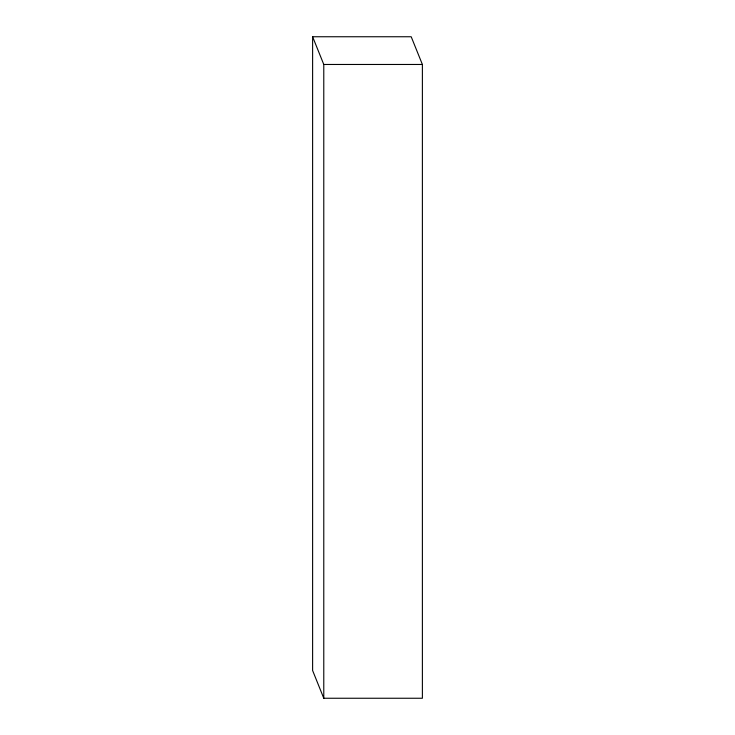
<?xml version="1.0" encoding="UTF-8"?>
<svg xmlns="http://www.w3.org/2000/svg" width="735" height="735" viewBox="0 0 735 735"><rect width="100%" height="100%" fill="white"/><g stroke="black" fill="none" stroke-linecap="round" stroke-linejoin="round"><path stroke-width="1.1" d="M312.614 36.75L411.205 36.75L422.386 64.469L422.386 698.25L323.777 698.25L312.614 670.522L312.614 36.75L323.777 64.469L323.777 698.25M323.777 64.469L422.386 64.469"/></g></svg>
